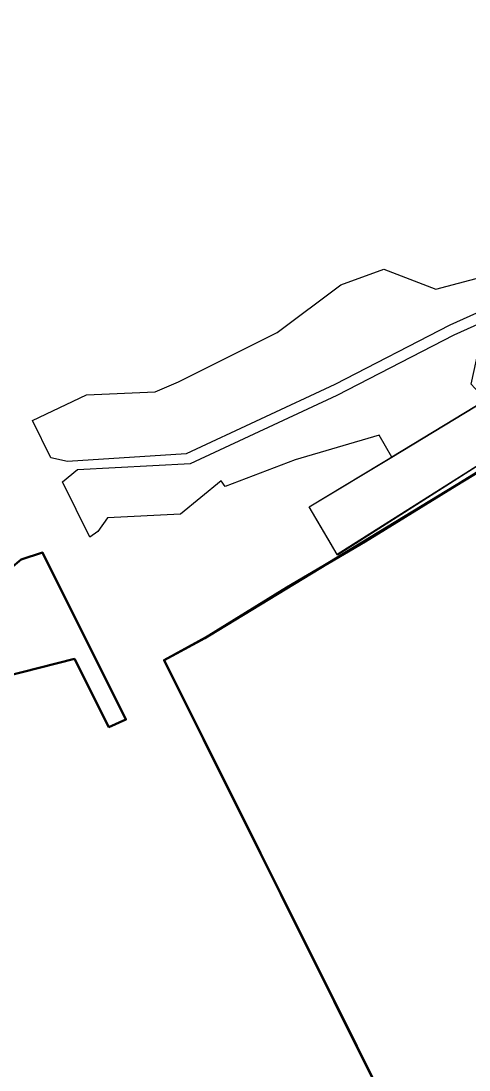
# Model space of a CAD drawing. Header units: millimetres. Extents: x 587399 to 927168, y 438565 to 1444955.
# Drawn here: x 922385 to 922809, y 1442725 to 1443716 of the extents above; entities that cross this region are included whole.
import ezdxf

# ---------------------------------------------------------------- set-up
doc = ezdxf.new("R2010")
doc.units = ezdxf.units.MM
doc.header["$LTSCALE"] = 2
doc.layers.add('end maj 26 02 2021', color=7, linetype='Continuous')

msp = doc.modelspace()

# ---------------------------------------------------------------- linework, layer by layer
at = {"color": 1, "lineweight": 50, "flags": 128}
msp.add_lwpolyline([(922345.67, 1443174.05), (922385.06, 1443206.9), (922405.28, 1443213.5), (922484, 1443055.71), (922468.02, 1443048.62), (922435.33, 1443112.93), (922253.19, 1443066.71)], dxfattribs=at)
at = {"layer": 'end maj 26 02 2021', "color": 6, "linetype": 'ByBlock', "ltscale": 0.0014, "flags": 128}
msp.add_lwpolyline([(922950.69, 1443715.79), (922972.72, 1443695.74), (922951.64, 1443661.76), (922931.197, 1443639.972), (922897.5, 1443500), (922875.277, 1443466.536), (922790.526, 1443428.436), (922681.774, 1443372.186), (922540.898, 1443306.706), (922428.65, 1443299.491), (922412.878, 1443303.135), (922395.57, 1443338.19), (922446.71, 1443362.52), (922511.72, 1443365.3), (922533.8, 1443374.72), (922627.2, 1443421.3), (922687.23, 1443466.47), (922727.98, 1443481.29), (922777.09, 1443462.51), (922830.69, 1443476.42), (922850.76, 1443485.75), (922887.76, 1443551.8), (922905.59, 1443604.21), (922922.76, 1443677.82)], close=True, dxfattribs=at)
at = {"layer": 'end maj 26 02 2021', "color": 2, "linetype": 'ByBlock', "lineweight": 50, "ltscale": 0.0014, "flags": 128}
msp.add_lwpolyline([(923614.333, 1443642.287), (923626.35, 1443637.457), (923644.252, 1443611.185), (923935.141, 1442863.592), (923972.548, 1442778.381), (924016.972, 1442698.596), (924028.818, 1442680.362), (924035.937, 1442657.451), (924041.887, 1442629.718), (924034.273, 1442318.726), (923662.275, 1442331.869), (923559.098, 1442327.021), (923447.66, 1442296.73), (923146.118, 1442188.529), (923038.064, 1442136.459), (922975.999, 1442199.414), (922520.172, 1443111.88), (922562.844, 1443135.084), (922819.905, 1443291.35), (923038.98, 1443416.78), (923325.784, 1443533.848), (923601.592, 1443641.276)], close=True, dxfattribs=at)
at = {"layer": 'end maj 26 02 2021', "color": 6, "linetype": 'ByBlock', "ltscale": 0.0014, "flags": 128}
msp.add_lwpolyline([(922824.57, 1443357.52), (922735.52, 1443303.77), (922723.56, 1443324.29), (922644.03, 1443300.99), (922577.91, 1443275.88), (922574.01, 1443281.28), (922535.53, 1443249.69), (922466.6, 1443246.3), (922457.58, 1443233.33), (922449.98, 1443227.99), (922424.192, 1443280.22), (922438.148, 1443292.04), (922545.113, 1443297.638), (922684, 1443362.193), (922794.626, 1443419.315), (922879.377, 1443457.415)], dxfattribs=at)
at = {"layer": 'end maj 26 02 2021', "color": 2, "linetype": 'ByBlock', "flags": 128}
msp.add_lwpolyline([(922878.83, 1443411.94), (922918.35, 1443360.11), (922858.01, 1443321.7), (922684.2, 1443211.06), (922678.12, 1443221.43), (922657.46, 1443256.66), (922735.5, 1443303.76), (922824.57, 1443357.53), (922810.48, 1443372.62), (922817.74, 1443405.79)], close=True, dxfattribs=at)
at = {"layer": 'end maj 26 02 2021', "color": 3, "linetype": 'ByBlock', "lineweight": -3, "ltscale": 0.0014, "flags": 128}
msp.add_lwpolyline([(922878.83, 1443411.94), (922918.35, 1443360.11), (922858.01, 1443321.7), (922683.879, 1443211.607), (922657.46, 1443256.66), (922824.577, 1443357.524), (922810.48, 1443372.62), (922817.74, 1443405.79)], close=True, dxfattribs=at)
at = {"layer": 'end maj 26 02 2021', "linetype": 'ByBlock', "lineweight": 50, "elevation": -1.484, "flags": 128}
msp.add_lwpolyline([(922749.78, 1442651.98), (922680.93, 1442789.62), (922630.47, 1442890.75), (922594.4, 1442963.04), (922520.17, 1443111.88), (922558.78, 1443132.57), (922636.37, 1443180.55), (922710.2, 1443223.82), (922819.826, 1443291.479), (922919.12, 1443130.165), (923164.323, 1443260.865), (923276.347, 1443223.342), (923264.015, 1443154.291), (923186.652, 1442721.081)], dxfattribs=at)
at = {"layer": 'end maj 26 02 2021', "color": 7, "flags": 128}
for points in [[(922749.78, 1442651.98), (922680.93, 1442789.62), (922630.47, 1442890.75), (922594.4, 1442963.04), (922520.17, 1443111.88), (922558.78, 1443132.57), (922636.37, 1443180.55), (922710.2, 1443223.82), (922819.826, 1443291.479)], [(922749.78, 1442651.98), (922680.93, 1442789.62), (922630.47, 1442890.75), (922594.4, 1442963.04), (922520.17, 1443111.88), (922558.78, 1443132.57), (922636.37, 1443180.55), (922710.2, 1443223.82), (922819.826, 1443291.479)], [(922749.78, 1442651.98), (922680.93, 1442789.62), (922630.47, 1442890.75), (922594.4, 1442963.04), (922520.17, 1443111.88), (922558.78, 1443132.57), (922636.37, 1443180.55), (922710.2, 1443223.82), (922819.826, 1443291.479), (922919.12, 1443130.165), (923164.323, 1443260.865), (923276.347, 1443223.342), (923264.015, 1443154.291), (923186.652, 1442721.081)]]:
    msp.add_lwpolyline(points, dxfattribs=at)
at = {"layer": 'end maj 26 02 2021', "color": 3, "lineweight": 30, "elevation": -1.484, "flags": 128}
msp.add_lwpolyline([(922749.78, 1442651.98), (922680.93, 1442789.62), (922630.47, 1442890.75), (922594.4, 1442963.04), (922520.17, 1443111.88), (922558.78, 1443132.57), (922636.37, 1443180.55), (922710.2, 1443223.82), (922819.826, 1443291.479), (922919.12, 1443130.165), (923164.323, 1443260.865), (923276.347, 1443223.342), (923264.015, 1443154.291), (923186.652, 1442721.081)], dxfattribs=at)

doc.saveas('drawing.dxf')
